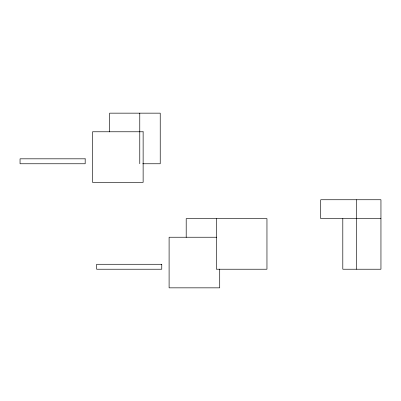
<?xml version="1.0" encoding="UTF-8"?>
<svg xmlns="http://www.w3.org/2000/svg" width="401" height="401" viewBox="0 0 401 401"><rect width="100%" height="100%" fill="white"/><g stroke="black" fill="none" stroke-linecap="round" stroke-linejoin="round"><path stroke-width="0.6" d="M142.736 163.763L160.23 163.763L160.23 113.157L109.618 113.157L109.618 131.899M380.95 218.615L320.705 218.615L320.705 199.743L380.95 199.743L380.95 269.226L342.8 269.226L342.8 218.615M216.585 237.237L169.102 237.237L169.102 287.843L219.713 287.843L219.713 269.101M356.479 199.743L356.479 269.226M216.35 218.615L216.35 269.226L266.956 269.226L266.956 218.615L186.199 218.615L186.199 237.362M139.769 113.157L139.769 163.763M143.132 131.774L92.521 131.774L92.521 182.385L143.132 182.385L143.132 131.774M85.182 158.821L20.05 158.821L20.05 163.763L85.182 163.763L85.182 158.821M161.763 264.279L96.631 264.279L96.631 269.226L161.763 269.226L161.763 264.279"/></g></svg>
